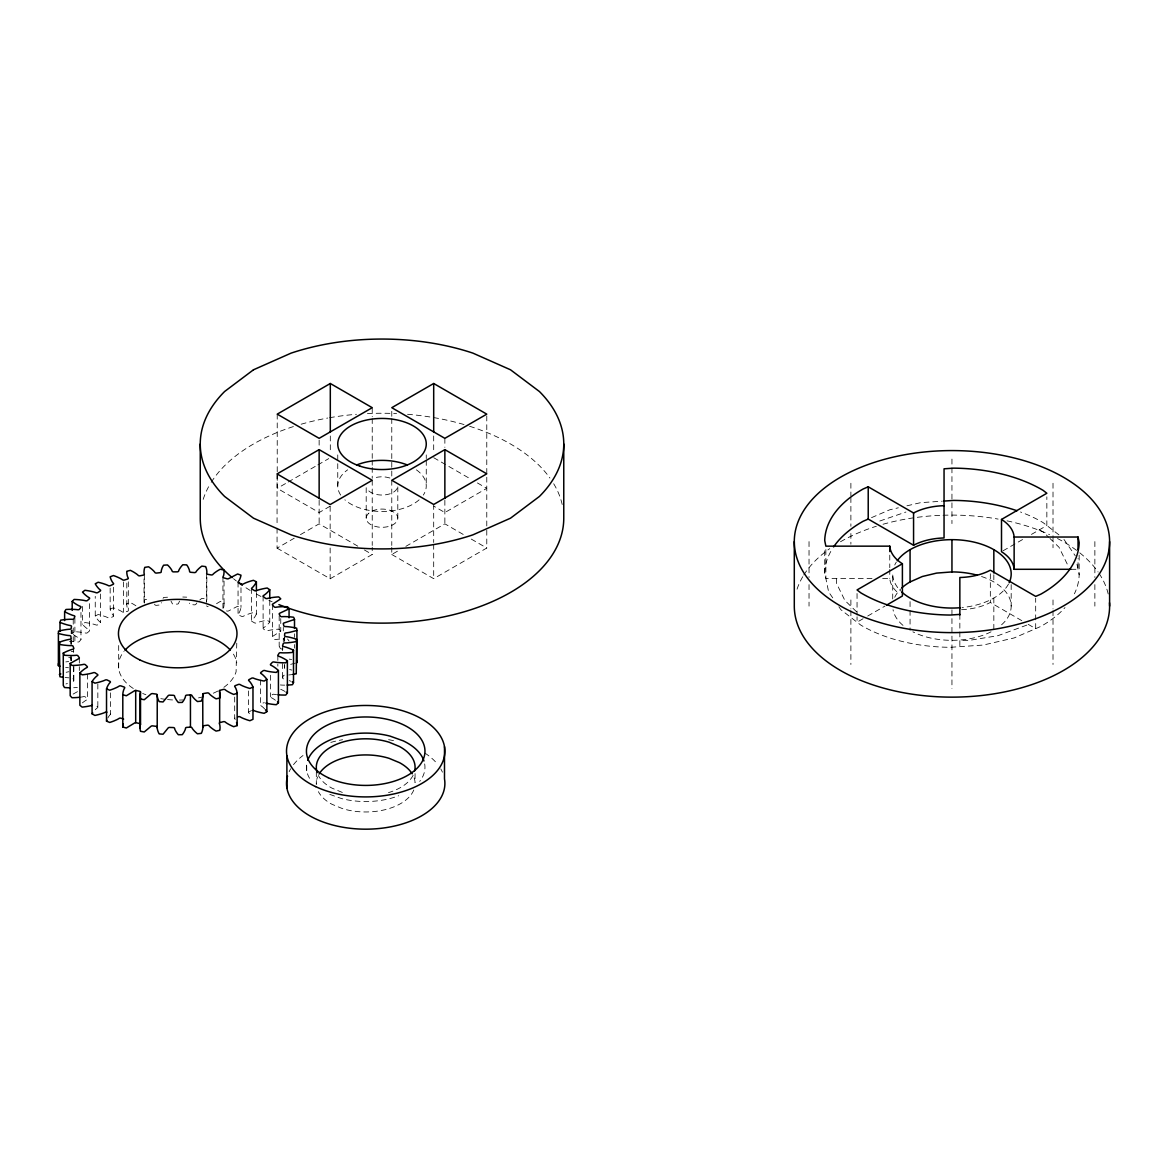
<?xml version="1.0" encoding="UTF-8"?>
<svg xmlns="http://www.w3.org/2000/svg" width="1168" height="1168" viewBox="0 0 1168 1168"><rect width="100%" height="100%" fill="white"/><g stroke="black" fill="none" stroke-linecap="round" stroke-linejoin="round"><path stroke-width="0.75" stroke-dasharray="5 3.75" d="M236.768 643.145L236.082 671.79A59.261 34.222 0 0 1 223.117 687.85M71.175 660.46L71.438 658.986A1.752 1.007 0 0 0 70.737 657.876A21.871 12.629 0 0 1 66.664 656.971M107.763 718.116L108.536 716.787A21.871 12.629 0 0 1 110.376 714.495A1.752 1.007 0 0 0 109.529 713.414M280.758 618.558L280.758 631.1L272.699 636.341A1.752 1.007 0 0 0 272.757 637.524L273.911 638.852A1.752 1.007 0 0 0 275.517 639.582A21.871 12.629 0 0 1 279.809 639.086L282.233 638.969A47.114 27.2 0 0 1 284.028 638.94M73.029 678.462A1.752 1.007 0 0 1 73.146 678.769L73.701 680.229A1.752 1.007 0 0 1 73.613 681.134L73.263 681.382M72.197 630.107L72.197 633.698L74.08 631.698A47.1 27.2 0 0 1 79.409 632.049L81.804 632.326A21.871 12.629 0 0 1 85.965 633.114A1.752 1.007 0 0 0 87.717 632.501L89.133 631.26A1.752 1.007 0 0 0 89.41 630.078A21.871 12.629 0 0 1 86.534 628.18L85.147 627.026A47.1 27.2 0 0 1 82.49 624.34L84.914 622.544A47.1 27.2 0 0 1 90.082 623.376L92.36 623.887A21.871 12.629 0 0 1 96.243 625.041A1.752 1.007 0 0 0 98.141 624.588L100.098 623.391A1.752 1.007 0 0 0 100.492 622.369A21.871 12.629 0 0 1 98.185 620.223L97.119 618.952A47.114 27.2 0 0 1 95.25 616.062L95.25 596.337M1026.803 625.114L997.968 635.684L968.681 640.458L959.848 640.531M277.225 414.144L277.225 488.341L286.598 482.939M288.16 482.034L316.265 465.813M317.827 464.908L328.748 458.601M330.077 506.226L319.141 512.548L277.225 488.341M277.064 528.213L277.064 548.128L294.205 538.229M300.439 534.637L319.141 523.833L358.167 546.376M277.064 548.128L330.15 578.773L372.227 554.479L372.227 547.237M391.776 547.237L391.776 554.479L399.587 549.982M405.836 546.376L444.862 523.833L463.492 534.594M391.776 554.479L433.693 578.671L486.779 548.026L486.779 528.126M863.064 618.733L857.049 622.194L857.049 616.821M867.722 616.032L885.052 606.031M1003.078 550.785L1023.577 538.959M1031.446 534.418L1046.849 525.512L1046.849 496.838M73.102 694.084L77.468 691.66M251.47 710.553L249.397 711.677A1.752 1.007 0 0 0 248.638 712.772A21.871 12.629 0 0 1 250.638 715.02L251.514 716.334M95.25 616.062L98.141 614.514A47.114 27.2 0 0 1 103.003 615.813L105.12 616.529A21.871 12.629 0 0 1 108.639 618.018A1.752 1.007 0 0 0 110.639 617.755L112.654 616.835A1.752 1.007 0 0 0 113.573 615.784A21.871 12.629 0 0 1 111.88 613.448L111.194 612.105A47.114 27.2 0 0 1 110.157 609.068L110.157 587.562M871.532 517.643L889.782 509.774L898.353 507.803M110.157 609.068L113.442 607.813A47.1 27.2 0 0 1 117.88 609.55L119.764 610.441A21.871 12.629 0 0 1 122.815 612.236A1.752 1.007 0 0 0 124.874 612.163L127.122 611.448A1.752 1.007 0 0 0 128.319 610.484L128.319 578.218M879.781 521.016L905.93 512.037M295.504 663.103L289.81 664.577A21.871 12.629 0 0 1 288.423 664.84M906.923 505.817L920.632 502.663L942.24 501.189M288.715 674.973L291.109 674.695A47.1 27.2 0 0 0 292.832 674.432M167.52 597.213L163.608 597.447A47.114 27.2 0 0 0 163.024 598.425M1070.954 569.298L1078.035 569.298L1078.035 558.538M872 578.423L825.864 578.423L825.864 546.157M882.658 578.423L889.768 578.423A47.99 27.711 0 0 0 899.652 594.132M182.792 597.023L186.719 597.155M65.101 677.498L67.51 677.732A21.871 12.629 0 0 0 68.956 677.82M289.226 659.132L291.606 659.453M389.908 478.019L386.097 477.113A15.812 9.125 0 0 0 374.096 478.019M289.649 669.541L291.898 670.096M280.758 631.1L278.714 629.158A47.114 27.2 0 0 0 273.414 629.64L271.049 629.975A21.871 12.629 0 0 0 266.961 630.866A1.752 1.007 0 0 1 265.151 630.282L263.647 629.085A1.752 1.007 0 0 1 263.282 627.917A21.871 12.629 0 0 0 266.012 625.96L267.311 624.763A47.1 27.2 0 0 0 269.764 622.004L267.209 620.281A47.1 27.2 0 0 0 262.114 621.245L259.88 621.799A21.871 12.629 0 0 0 256.084 623.055A1.752 1.007 0 0 1 254.142 622.646L252.332 621.61A1.752 1.007 0 0 1 251.631 620.485A21.871 12.629 0 0 0 253.777 618.295L254.741 616.996A47.114 27.2 0 0 0 256.391 614.047L253.398 612.587A47.1 27.2 0 0 0 248.623 614.003L246.579 614.762A21.871 12.629 0 0 0 243.178 616.354A1.752 1.007 0 0 1 241.148 616.135L239.06 615.273A1.752 1.007 0 0 1 238.068 614.237A21.871 12.629 0 0 0 239.586 611.871L240.17 610.499A47.1 27.185 0 0 0 240.988 607.433L237.615 606.265L228.578 610.922A1.752 1.007 0 0 1 226.519 610.908M329.799 794.386L341.304 798.503A59.261 34.222 0 0 0 398.697 795.744M342.326 792.444L331.858 788.093A49.392 28.514 0 0 1 318.397 775.537M1039.33 529.863L1043.477 532.199L1048.66 537.222M961.556 609.696A47.99 27.711 0 0 0 990.333 602.469L1021.854 620.675M1028.161 624.311L1035.68 628.647L1035.68 598.177M433.693 457.695L471.157 479.333M477.405 482.939L486.779 488.341L444.862 512.548L433.941 506.226M471.259 539.076L486.779 548.026M364.416 549.982L372.227 554.479M135.911 605.783L134.291 604.732A47.114 27.2 0 0 0 130.393 602.615L126.816 603.549A47.1 27.185 0 0 0 126.991 606.63L127.297 608.032A21.871 12.629 0 0 0 128.319 610.484M275.414 700.245L273.852 699.15A21.871 12.629 0 0 0 270.728 697.398A1.752 1.007 0 0 1 270.845 696.216L272.086 694.916A1.752 1.007 0 0 1 273.75 694.215A21.871 12.629 0 0 0 276.553 694.653M1058.923 534.856L1043.082 522.607A127.224 73.453 0 0 0 1020.525 511.993M1049.959 538.477L1059.04 547.296L1067.304 564.202M856.524 611.755L844.858 600.425L836.595 583.518L836.478 578.423M264.596 708.845L263.355 707.618A21.871 12.629 0 0 0 260.756 705.603A1.752 1.007 0 0 1 261.209 704.45L262.785 703.267A1.752 1.007 0 0 1 264.348 702.727M287.591 638.984L289.065 641.101M1063.975 539.455L1075.261 555.778M832.74 597.87L828.638 591.942L824.725 572.889L824.725 547.807M838.887 606.776L840.945 609.754L860.816 625.114A127.224 73.453 0 0 0 950.27 647.306L983.266 645.057L1014.116 637.947L1040.717 626.471A127.224 73.453 0 0 0 1064.997 607.564M1076.998 564.232L1079.159 574.831A127.224 73.453 0 0 1 1074.399 593.797M1094.869 541.602L1094.869 577.445M1094.869 584.613L1094.869 606.119M1079.159 555.107L1079.159 574.831M1053.01 483.245L1053.01 547.777M1053.01 599.943L1053.01 608.908M1053.01 610.703L1053.01 664.475M1011.181 584.613L1011.181 606.119M993.837 574.773L993.837 581.941M993.837 598.045L993.837 630.297M990.333 573.795L990.333 602.469M959.848 614.397L959.848 646.649M951.949 459.082L951.949 523.6M951.949 609.857L951.949 688.638M910.062 601.622L910.062 630.297M892.717 598.95L892.717 573.853A59.232 34.193 0 0 0 900.645 590.964M889.768 555.121L889.768 567.663M889.768 569.458L889.768 578.423M857.049 593.519L857.049 615.025M850.888 483.245L850.888 495.801M850.888 497.583L850.888 526.272M850.888 533.44L850.888 544.186M850.888 599.943L850.888 608.908M850.888 610.703L850.888 664.475M809.03 541.602L809.03 577.445M809.03 584.613L809.03 606.119M486.779 415.954L486.779 526.315M444.862 438.336L444.862 447.388M444.862 500.313L444.862 523.833M433.693 435.985L433.693 452.264M433.693 504.474L433.693 542.478M433.693 544.288L433.693 578.671M426.262 454.921L426.262 458.571M426.262 460.396L426.262 485.932M415.063 773.61L415.063 782.575A49.392 28.514 0 0 0 412.99 775.231M397.806 518.183L397.806 485.932A15.812 9.125 0 0 1 397.266 488.282L395.689 490.487A15.812 9.125 0 0 1 377.906 494.736L374.096 493.83A15.812 9.125 0 0 1 366.737 488.282M391.776 411.311L391.776 416.742M391.776 418.553L391.776 478.281M391.776 480.282L391.776 545.427M372.227 407.69L372.227 416.742M372.227 418.553L372.227 458.367M372.227 460.177L372.227 465.609M372.227 467.419L372.227 478.281M372.227 480.282L372.227 545.427M366.197 487.713L366.197 518.183M337.756 454.921L337.756 485.932M330.31 435.985L330.31 452.264M330.15 506.386L330.15 540.769M330.15 548.011L330.15 578.773M319.141 440.146L319.141 447.388M319.141 500.313L319.141 523.833M316.324 771.785L316.324 784.327A49.392 28.514 0 0 1 317.623 776.924M306.717 770.719L306.717 763.551A59.261 34.222 0 0 0 310.25 779.406M294.511 633.801L294.511 637.392M294.511 644.561L294.511 648.138M284.642 637.421L284.671 641.174M284.583 637.436L284.583 641.013M284.583 664.315L284.583 667.906M283.313 627.362L283.313 630.954M283.313 638.122L283.313 641.699M282.598 645.67L282.598 651.043M282.598 663.599L282.598 677.936M279.181 615.77L279.181 646.225M277.838 655.379L277.838 666.14M277.064 473.931L277.064 526.403M272.392 604.674L272.392 636.925M270.45 675.279L270.45 696.785M269.764 600.498L269.764 622.004M263.107 596.118L263.107 628.384M260.61 680.039L260.61 705.136M256.391 592.541L256.391 614.047M251.558 588.541L251.558 620.807M248.58 690.96L248.58 712.465M240.988 587.723L240.988 607.433M238.053 582.131L238.053 614.383M234.68 697.062L234.68 718.583M224.037 581.095L224.037 604.396M222.942 577.05L222.942 609.316M206.838 577.284L206.838 602.381M206.648 573.59L206.648 602.265M144.336 574.364L144.336 603.038M144.014 579.021L144.014 602.323M126.801 583.066L126.801 604.571M123.589 581.927L123.589 612.397M118.683 645.524L118.683 668.826M113.603 587.256L113.603 615.93M110.405 692.828L110.405 714.334M100.594 594.001L100.594 622.675M97.835 684.025L97.835 707.312M89.615 603.652L89.615 630.545M87.396 674.14L87.396 699.223M82.49 606.411L82.49 624.34M80.972 612.426L80.972 639.319M79.322 658.007L79.322 670.563M74.883 618.31L74.883 643.393M73.847 666.344L73.847 680.681M73.613 648.868L73.613 652.459M73.613 666.797L73.613 681.134M73.234 619.186L73.234 644.283M71.496 630.005L71.496 633.582M71.496 640.75L71.496 644.342M71.175 629.99L71.175 633.742M71.117 638.458L71.175 644.488M71.117 656.372L71.175 660.621M70.912 640.093L70.868 644.283M70.912 656.212L70.868 660.416M272.188 601.797A181.755 104.93 0 0 1 268.903 600.323M260.96 596.468A181.755 104.93 0 0 1 253.485 592.395M250.186 590.439A181.755 104.93 0 0 1 245.382 587.402M236.359 580.963A181.755 104.93 0 0 1 233.556 578.729M203.188 499.378A181.755 104.93 0 0 1 210.313 483.756M211.204 482.326A181.755 104.93 0 0 1 294.409 426.247M301.14 424.218A181.755 104.93 0 0 1 327.697 418.042M329.507 417.721A181.755 104.93 0 0 1 356.459 414.29M367.424 413.589A181.755 104.93 0 0 1 396.58 413.589M407.544 414.29A181.755 104.93 0 0 1 467.93 425.721M469.594 426.247A181.755 104.93 0 0 1 549.924 478.033M553.705 483.756A181.755 104.93 0 0 1 562.202 504.488M416.392 469.843A44.253 25.55 0 0 1 423.312 495.086M419.122 499.831A44.253 25.55 0 0 1 344.881 499.831M340.691 495.086A44.253 25.55 0 0 1 347.611 469.843M1008.451 584.131A59.232 34.193 0 0 1 962.242 607.535M894.732 565.005A59.232 34.193 0 0 1 896.279 562.173M981.558 576.51A59.232 34.193 0 0 1 1000.903 625.376M991.019 631.83A59.232 34.193 0 0 1 912.88 631.83M902.995 625.376A59.232 34.193 0 0 1 893.038 609.696M894.732 597.271A59.232 34.193 0 0 1 900.645 589.022M797.058 589.183A157.651 91.016 0 0 1 802.869 576.51M803.788 575.006A157.651 91.016 0 0 1 829.733 548.624M840.478 541.762A157.651 91.016 0 0 1 876.365 526.242M883.023 524.257A157.651 91.016 0 0 1 941.233 515.307M943.029 515.249A157.651 91.016 0 0 1 998.129 519.088M1007.02 520.84A157.651 91.016 0 0 1 1049.565 534.652M1057.478 538.492A157.651 91.016 0 0 1 1078.414 551.778M1079.772 552.844A157.651 91.016 0 0 1 1098.124 572.028M1099.132 573.517A157.651 91.016 0 0 1 1108.257 594.235M824.725 572.889A127.224 73.453 0 0 1 832.667 548.318M289.168 771.683A79.19 45.727 0 0 1 290.671 768.792M293.518 764.631A79.19 45.727 0 0 1 302.994 755.521M330.807 742.41A79.19 45.727 0 0 1 342.589 739.724M388.594 739.68A79.19 45.727 0 0 1 395.134 741.008M424.831 753.039A79.19 45.727 0 0 1 437.796 764.544M440.774 768.894A79.19 45.727 0 0 1 442.438 772.179M413.779 789.977A49.392 28.514 0 0 1 342.326 808.577L331.858 804.226A49.392 28.514 0 0 1 318.397 791.67M424.67 763.93A59.261 34.222 0 0 1 419.706 781.407M413.122 775.289A49.392 28.514 0 0 1 388.491 792.619M235.089 717.999A1.752 1.007 0 0 0 234.68 718.729A21.871 12.629 0 0 1 235.221 719.517M71.263 651.525A21.871 12.629 0 0 1 72.723 651.569L73.234 651.452A1.752 1.007 0 0 0 73.803 651.116M68.474 667.76A21.871 12.629 0 0 1 65.642 667.366M73.263 634.531A47.1 27.2 0 0 0 75.555 636.107L77.249 637.115A21.871 12.629 0 0 0 80.621 638.721A1.752 1.007 0 0 1 80.665 639.903L79.614 641.261A1.752 1.007 0 0 1 78.052 642.035A21.871 12.629 0 0 0 73.73 641.655L71.292 641.597A47.085 27.185 0 0 0 69.511 641.597M289.241 680.608A47.114 27.2 0 0 1 290.701 681.207M284.364 675.192A1.752 1.007 0 0 0 283.167 676.155L282.714 677.615A1.752 1.007 0 0 0 283.24 678.769A21.871 12.629 0 0 1 284.598 679.075M66.167 672.315A21.871 12.629 0 0 1 68.897 671.717M65.977 683.995A47.114 27.2 0 0 1 67.394 683.368M73.686 687.733A21.871 12.629 0 0 0 76.577 687.485A1.752 1.007 0 0 1 77.336 687.645M284.729 665.789A1.752 1.007 0 0 0 284.671 666.256L284.627 667.746A1.752 1.007 0 0 0 284.744 668.373M154.497 604.177A21.871 12.629 0 0 1 155.052 604.966A1.752 1.007 0 0 0 157.038 605.272L159.563 604.995A1.752 1.007 0 0 0 161.228 604.309A21.871 12.629 0 0 1 161.374 602.63M284.744 685.134A21.871 12.629 0 0 1 280.393 684.959M283.006 648.897A21.871 12.629 0 0 0 281.546 648.97A1.752 1.007 0 0 1 280.159 648.109L279.4 646.692A1.752 1.007 0 0 1 279.678 645.51M65.817 661.906A21.871 12.629 0 0 1 68.664 661.57M280.729 689.295A21.871 12.629 0 0 1 281.868 689.821L283.693 690.741A47.1 27.185 0 0 1 284.977 691.471M179.609 601.126A21.871 12.629 0 0 0 178.543 603.579A1.752 1.007 0 0 1 176.704 604.104L174.134 604.133A1.752 1.007 0 0 1 172.251 603.652A21.871 12.629 0 0 0 171.01 601.228M199.743 600.045A47.1 27.2 0 0 1 201.845 598.381L205.685 598.877A47.1 27.2 0 0 1 206.605 601.929M196.896 602.892A21.871 12.629 0 0 0 195.83 604.455A1.752 1.007 0 0 1 193.873 604.805L191.318 604.601A1.752 1.007 0 0 1 189.61 603.944A21.871 12.629 0 0 0 189.523 603.111M95.28 709.721A21.871 12.629 0 0 1 97.732 707.633A1.752 1.007 0 0 0 97.192 706.479L95.528 705.355A1.752 1.007 0 0 0 94.958 705.005M81.118 697.092A21.871 12.629 0 0 0 83.892 696.581A1.752 1.007 0 0 1 85.614 697.223L86.943 698.493A1.752 1.007 0 0 1 87.162 699.676A21.871 12.629 0 0 0 84.154 701.515L82.694 702.64A47.1 27.2 0 0 0 81.687 703.486M208.167 606.659A1.752 1.007 0 0 1 206.648 605.856M144.102 602.703A47.114 27.2 0 0 1 144.774 599.637L148.584 599.038A47.114 27.2 0 0 1 149.723 599.841M216.547 603.71A47.114 27.2 0 0 1 220.285 601.491L223.935 602.338A47.1 27.2 0 0 1 223.979 605.433L223.789 606.834A21.871 12.629 0 0 1 223.322 608.499M217.759 691.076A59.261 34.222 0 0 1 213.277 693.223M203.349 696.697A59.261 34.222 0 0 1 197.991 697.997M182.88 699.939A59.261 34.222 0 0 1 179.463 700.055M172.543 699.939A59.261 34.222 0 0 1 167.433 699.544M165.754 699.355A59.261 34.222 0 0 1 160.731 698.625M145.883 694.712A59.261 34.222 0 0 1 142.657 693.442M133.283 688.492A59.261 34.222 0 0 1 124.012 651.394M233.41 654.138A59.261 34.222 0 0 1 236.768 662.869M368.314 513.628L366.737 515.833A15.812 9.125 0 0 0 374.096 526.096L377.906 527.002A15.812 9.125 0 0 0 395.689 522.753L397.266 520.548A15.812 9.125 0 0 0 389.908 510.285L386.097 509.379A15.812 9.125 0 0 0 368.314 513.628"/><path stroke-width="1.5" d="M175.01 729.752L174.499 728.102A1.752 1.007 0 0 0 172.703 727.533L170.134 727.445A1.752 1.007 0 0 0 168.221 727.883L163.067 734.219L159.169 733.898A47.1 27.2 0 0 1 157.841 730.905L157.461 729.518A21.871 12.629 0 0 1 157.242 726.992A1.752 1.007 0 0 0 155.621 726.262L153.11 725.941A1.752 1.007 0 0 0 151.11 726.204L144.263 731.971L140.51 731.299A47.114 27.2 0 0 1 140.029 728.219L140.029 726.817A21.871 12.629 0 0 1 140.525 724.306L140.525 692.04A1.752 1.007 0 0 0 139.123 691.179L136.744 690.624A1.752 1.007 0 0 0 134.685 690.697L126.334 695.763L122.801 694.741A47.1 27.2 0 0 1 123.18 691.66L123.574 690.273A21.871 12.629 0 0 1 124.757 687.835A1.752 1.007 0 0 0 123.618 686.857L121.428 686.083A1.752 1.007 0 0 0 119.384 685.966A21.871 12.629 0 0 1 116.216 687.704L114.274 688.551A47.1 27.2 0 0 1 109.719 690.2L106.522 688.872A47.1 27.2 0 0 1 107.763 685.85L108.536 684.521A21.871 12.629 0 0 1 110.376 682.229A1.752 1.007 0 0 0 109.529 681.148L107.558 680.199A1.752 1.007 0 0 0 105.587 679.893A21.871 12.629 0 0 1 101.966 681.309L99.82 681.966A47.1 27.185 0 0 1 94.871 683.163L92.082 681.557A47.1 27.2 0 0 1 94.141 678.696L95.28 677.455A21.871 12.629 0 0 1 97.732 675.367A1.752 1.007 0 0 0 97.192 674.228L95.528 673.089A1.752 1.007 0 0 0 93.644 672.607A21.871 12.629 0 0 1 89.688 673.673L87.381 674.126A47.1 27.2 0 0 1 82.169 674.841L79.862 673.002A47.1 27.2 0 0 1 82.694 670.374L84.154 669.249A21.871 12.629 0 0 1 87.162 667.41A1.752 1.007 0 0 0 86.943 666.242L85.614 664.972A1.752 1.007 0 0 0 83.892 664.315A21.871 12.629 0 0 1 79.701 665.001L77.292 665.234A47.1 27.2 0 0 1 71.949 665.468L70.182 663.439L78.928 658.591A1.752 1.007 0 0 0 79.044 657.409L78.081 656.036A1.752 1.007 0 0 0 76.577 655.233A21.871 12.629 0 0 1 72.241 655.511L69.803 655.525A47.1 27.2 0 0 1 64.459 655.248L63.276 653.087A47.114 27.2 0 0 1 67.394 651.102L69.408 650.313A21.871 12.629 0 0 1 73.263 649.116L73.613 648.868A1.752 1.007 0 0 0 73.701 647.963L73.146 646.517A1.752 1.007 0 0 0 71.876 645.583A21.871 12.629 0 0 1 67.51 645.466L65.101 645.247A47.114 27.2 0 0 1 59.904 644.488L59.349 642.239A47.1 27.2 0 0 1 63.963 640.663L66.167 640.064A21.871 12.629 0 0 1 70.299 639.246A1.752 1.007 0 0 0 71.058 638.137L70.898 636.662A1.752 1.007 0 0 0 69.905 635.626A21.871 12.629 0 0 1 65.642 635.1L63.32 634.662A47.114 27.2 0 0 1 58.4 633.436L58.473 631.158A47.1 27.2 0 0 1 63.466 630.034L65.817 629.64A21.871 12.629 0 0 1 70.124 629.216A1.752 1.007 0 0 0 71.175 628.209L71.438 626.734A1.752 1.007 0 0 0 70.737 625.61A21.871 12.629 0 0 1 66.664 624.705L64.503 624.048A47.085 27.185 0 0 1 59.991 622.383L60.692 620.15A47.1 27.185 0 0 1 65.934 619.507L68.357 619.332A21.871 12.629 0 0 1 72.723 619.317L73.234 619.186A1.752 1.007 0 0 0 74.051 618.412L74.708 616.967A1.752 1.007 0 0 0 74.343 615.813A21.871 12.629 0 0 1 70.576 614.529L68.62 613.696A47.085 27.185 0 0 1 64.62 611.623L65.948 609.477A47.085 27.185 0 0 1 71.292 609.331L73.73 609.389A21.871 12.629 0 0 1 78.052 609.769A1.752 1.007 0 0 0 79.614 608.995L80.665 607.652A1.752 1.007 0 0 0 80.621 606.469A21.871 12.629 0 0 1 77.249 604.863L75.555 603.841A47.1 27.2 0 0 1 72.197 601.432L74.08 599.447A47.1 27.2 0 0 1 79.409 599.783L81.804 600.075A21.871 12.629 0 0 1 85.965 600.848A1.752 1.007 0 0 0 87.717 600.235L89.133 598.994A1.752 1.007 0 0 0 89.41 597.826A21.871 12.629 0 0 1 86.534 595.928L85.147 594.775A47.1 27.2 0 0 1 82.49 592.074L84.914 590.293A47.1 27.2 0 0 1 90.082 591.125L92.36 591.621A21.871 12.629 0 0 1 96.243 592.775A1.752 1.007 0 0 0 98.141 592.337L100.098 591.139A1.752 1.007 0 0 0 100.492 590.103A21.871 12.629 0 0 1 98.185 587.971L97.119 586.701A47.114 27.2 0 0 1 95.25 583.796L98.141 582.248A47.114 27.2 0 0 1 103.003 583.547L105.12 584.263A21.871 12.629 0 0 1 108.639 585.752A1.752 1.007 0 0 0 110.639 585.489L112.654 584.584A1.752 1.007 0 0 0 113.573 583.518A21.871 12.629 0 0 1 111.88 581.197L111.194 579.839A47.114 27.2 0 0 1 110.157 576.802L113.442 575.547A47.1 27.2 0 0 1 117.88 577.284L119.764 578.175A21.871 12.629 0 0 1 122.815 579.985A1.752 1.007 0 0 0 124.874 579.912L127.122 579.182A1.752 1.007 0 0 0 128.319 578.218A21.871 12.629 0 0 1 127.297 575.78L126.991 574.379A47.1 27.185 0 0 1 126.816 571.283L130.393 570.349A47.114 27.2 0 0 1 134.291 572.466L135.911 573.532A21.871 12.629 0 0 1 138.423 575.59A1.752 1.007 0 0 0 140.467 575.707L142.89 575.211A1.752 1.007 0 0 0 144.336 574.364A21.871 12.629 0 0 1 144.014 571.853L144.102 570.437A47.114 27.2 0 0 1 144.774 567.371L148.584 566.787A47.114 27.2 0 0 1 151.84 569.239L153.139 570.437A21.871 12.629 0 0 1 155.052 572.7A1.752 1.007 0 0 0 157.038 573.006L159.563 572.729A1.752 1.007 0 0 0 161.228 572.043A21.871 12.629 0 0 1 161.607 569.531L162.075 568.144A47.114 27.2 0 0 1 163.608 565.181L167.52 564.947A47.085 27.185 0 0 1 170.046 567.677L171.01 568.977A21.871 12.629 0 0 1 172.251 571.386A1.752 1.007 0 0 0 174.134 571.867L176.704 571.838A1.752 1.007 0 0 0 178.543 571.313A21.871 12.629 0 0 1 179.609 568.86L180.471 567.546A47.1 27.2 0 0 1 182.792 564.757L186.719 564.889A47.1 27.2 0 0 1 188.471 567.823L189.041 569.181A21.871 12.629 0 0 1 189.61 571.692A1.752 1.007 0 0 0 191.318 572.335L193.873 572.554A1.752 1.007 0 0 0 195.83 572.189A21.871 12.629 0 0 1 197.567 569.882L198.779 568.655A47.1 27.2 0 0 1 201.845 566.115L205.685 566.611A47.1 27.2 0 0 1 206.605 569.663L206.794 571.064A21.871 12.629 0 0 1 206.648 573.59A1.752 1.007 0 0 0 208.167 574.393L210.62 574.831A1.752 1.007 0 0 0 212.649 574.671A21.871 12.629 0 0 1 215.014 572.539L216.547 571.444A47.114 27.2 0 0 1 220.285 569.225L223.935 570.072A47.1 27.2 0 0 1 223.979 573.167L223.789 574.568A21.871 12.629 0 0 1 222.942 577.05A1.752 1.007 0 0 0 224.212 577.985L226.519 578.642A1.752 1.007 0 0 0 228.578 578.671L237.615 573.999L240.988 575.182A47.1 27.185 0 0 1 240.17 578.233L239.586 579.605A21.871 12.629 0 0 1 238.068 581.971A1.752 1.007 0 0 0 239.06 583.007L241.148 583.869A1.752 1.007 0 0 0 243.178 584.088A21.871 12.629 0 0 1 246.579 582.496L248.623 581.737A47.1 27.2 0 0 1 253.398 580.321L256.391 581.795L256.391 590.76M140.525 692.04A21.871 12.629 0 0 0 140.029 694.551L140.029 695.953A47.114 27.2 0 0 0 140.51 699.033L144.263 699.72L151.11 693.938A1.752 1.007 0 0 1 153.11 693.675L155.621 693.996A1.752 1.007 0 0 1 157.242 694.726A21.871 12.629 0 0 0 157.461 697.252L157.841 698.639A47.1 27.2 0 0 0 159.169 701.632L163.067 701.953L168.221 695.617A1.752 1.007 0 0 1 170.134 695.179L172.703 695.267A1.752 1.007 0 0 1 174.499 695.836A21.871 12.629 0 0 0 175.404 698.303L176.178 699.632A47.1 27.2 0 0 0 178.324 702.479L182.252 702.421A47.1 27.185 0 0 0 184.194 699.544L184.865 698.187A21.871 12.629 0 0 0 185.581 695.69A1.752 1.007 0 0 1 187.347 695.077L190.442 694.887A1.752 1.007 0 0 1 191.829 695.325A21.871 12.629 0 0 0 193.421 697.676L194.545 698.931A47.1 27.2 0 0 0 197.45 701.53L201.319 701.121A47.1 27.185 0 0 0 202.429 698.084L202.721 696.683A21.871 12.629 0 0 0 202.736 694.172A1.752 1.007 0 0 1 204.298 693.398L206.78 693.004A1.752 1.007 0 0 1 208.809 693.223A21.871 12.629 0 0 0 211.028 695.398L212.488 696.522A47.114 27.2 0 0 0 216.08 698.814L219.788 698.055A47.1 27.2 0 0 0 220.037 694.96L219.92 693.558A21.871 12.629 0 0 0 219.248 691.062A1.752 1.007 0 0 1 220.577 690.157L222.913 689.543A1.752 1.007 0 0 1 224.971 689.573A21.871 12.629 0 0 0 227.76 691.514L229.527 692.493A47.1 27.2 0 0 0 233.702 694.42L237.148 693.325A47.1 27.2 0 0 0 236.535 690.244L236.038 688.872A21.871 12.629 0 0 0 234.68 686.477A1.752 1.007 0 0 1 235.746 685.455L237.878 684.638A1.752 1.007 0 0 1 239.922 684.463A21.871 12.629 0 0 0 243.207 686.127L245.222 686.93A47.1 27.2 0 0 0 249.879 688.448L252.974 687.047A47.1 27.2 0 0 0 251.514 684.068L250.638 682.754A21.871 12.629 0 0 0 248.638 680.506A1.752 1.007 0 0 1 249.397 679.411L251.47 678.287A1.752 1.007 0 0 1 253.252 678.053A21.871 12.629 0 0 0 256.96 679.382L259.165 679.98A47.1 27.2 0 0 0 264.187 681.061L266.859 679.382A47.1 27.2 0 0 0 264.596 676.579L263.355 675.367A21.871 12.629 0 0 0 260.756 673.337A1.752 1.007 0 0 1 261.209 672.184L262.785 671.016A1.752 1.007 0 0 1 264.625 670.476A21.871 12.629 0 0 0 268.655 671.454L271.005 671.848A47.1 27.2 0 0 0 276.261 672.432L278.422 670.534A47.1 27.2 0 0 0 275.414 667.979L273.852 666.884A21.871 12.629 0 0 0 270.728 665.132A1.752 1.007 0 0 1 270.845 663.95L272.086 662.65A1.752 1.007 0 0 1 273.75 661.949A21.871 12.629 0 0 0 277.999 662.533L280.422 662.709A47.114 27.2 0 0 0 285.78 662.811L287.386 660.738A47.1 27.185 0 0 0 283.693 658.489L281.868 657.555A21.871 12.629 0 0 0 278.291 656.109A1.752 1.007 0 0 1 278.072 654.927L278.933 653.54A1.752 1.007 0 0 1 280.393 652.693A21.871 12.629 0 0 0 284.744 652.868L287.182 652.824A47.1 27.2 0 0 0 292.496 652.416L293.504 650.226A47.114 27.2 0 0 0 289.241 648.342L287.182 647.598A21.871 12.629 0 0 0 283.24 646.503A1.752 1.007 0 0 1 282.714 645.364L283.167 643.904A1.752 1.007 0 0 1 284.364 642.94A21.871 12.629 0 0 0 288.715 642.707L291.109 642.429A47.1 27.2 0 0 0 296.249 641.539L296.628 639.29A47.1 27.2 0 0 0 291.898 637.83L289.649 637.275A21.871 12.629 0 0 0 285.459 636.56A1.752 1.007 0 0 1 284.627 635.48L284.671 634.005A1.752 1.007 0 0 1 285.576 632.939A21.871 12.629 0 0 0 289.81 632.311L296.92 630.472L296.672 628.194A47.114 27.2 0 0 0 291.606 627.201L289.226 626.866A21.871 12.629 0 0 0 284.89 626.544A1.752 1.007 0 0 1 283.766 625.566L283.401 624.092A1.752 1.007 0 0 1 283.999 622.953L294.511 619.463L293.635 617.244A47.114 27.2 0 0 0 288.35 616.733L285.926 616.631A21.871 12.629 0 0 0 281.546 616.719A1.752 1.007 0 0 1 280.159 615.843L279.4 614.426A1.752 1.007 0 0 1 279.678 613.258L289.065 608.835L287.591 606.732A47.114 27.2 0 0 0 282.233 606.703L279.809 606.82A21.871 12.629 0 0 0 275.517 607.316A1.752 1.007 0 0 1 273.911 606.586L272.757 605.258A1.752 1.007 0 0 1 272.699 604.075L280.758 598.848L278.714 596.892A47.114 27.2 0 0 0 273.414 597.374L271.049 597.724A21.871 12.629 0 0 0 266.961 598.6A1.752 1.007 0 0 1 265.151 598.031L263.647 596.819A1.752 1.007 0 0 1 263.282 595.665A21.871 12.629 0 0 0 266.012 593.694L267.311 592.497A47.1 27.2 0 0 0 269.764 589.752L267.209 588.015A47.1 27.2 0 0 0 262.114 588.979L259.88 589.533A21.871 12.629 0 0 0 256.084 590.789A1.752 1.007 0 0 1 254.142 590.395L252.332 589.344A1.752 1.007 0 0 1 251.631 588.219A21.871 12.629 0 0 0 253.777 586.029L254.741 584.73A47.114 27.2 0 0 0 256.391 581.795M60.006 666.14A47.114 27.2 0 0 1 58.4 665.687L58.473 663.424M293.504 650.226L293.504 682.477L292.496 684.682A47.1 27.2 0 0 1 287.182 685.076M287.386 660.738L287.386 692.989L285.78 695.062A47.114 27.2 0 0 1 280.422 694.975L277.999 694.799M278.422 670.534L278.422 702.8L276.261 704.698A47.1 27.2 0 0 1 271.005 704.1L268.655 703.705A21.871 12.629 0 0 1 265.924 703.121M266.859 679.382L266.859 711.648L264.187 713.312A47.1 27.2 0 0 1 259.165 712.246L256.96 711.648A21.871 12.629 0 0 1 253.252 710.305M330.31 383.498L277.225 414.144L319.141 438.336L372.227 407.69L330.31 383.498L330.31 432.364M319.141 449.636L277.064 473.931L330.15 504.576L372.227 480.282L319.141 449.636L319.141 498.502M433.693 383.498L391.776 407.69L444.862 438.336L486.779 414.144L433.693 383.498L433.693 432.364M444.862 449.636L391.776 480.282L433.693 504.474L486.779 473.828L444.862 449.636L444.862 498.502M944.051 505.7A47.99 27.711 0 0 0 913.566 512.986L868.218 486.808L863.167 488.983A127.224 73.453 0 0 0 824.725 540.638L825.864 546.157L889.768 546.157A47.99 27.711 0 0 0 902.397 563.75L857.049 589.942L860.816 592.848A127.224 73.453 0 0 0 950.27 615.04L959.848 614.397M1070.954 569.298L1014.131 569.298A47.99 27.711 0 0 0 1001.502 551.705L1001.502 519.439L1046.849 493.261L1043.082 490.341A127.224 73.453 0 0 0 953.614 468.149L944.051 468.806L944.051 537.966A47.99 27.711 0 0 0 913.566 545.252L868.218 519.074L863.167 521.249A127.224 73.453 0 0 0 833.587 546.931M886.629 605.112L902.397 596.016L902.397 563.75M901.784 587.927A59.232 34.193 0 0 1 910.062 581.941L922.326 576.51L936.619 573.094L951.949 571.926A59.232 34.193 0 0 1 976.988 575.123M237.148 693.325L237.148 725.591L233.702 726.686A47.1 27.2 0 0 1 229.527 724.744L227.76 723.766A21.871 12.629 0 0 1 224.971 721.824A1.752 1.007 0 0 0 222.913 721.809L220.577 722.423A1.752 1.007 0 0 0 219.248 723.328A21.871 12.629 0 0 1 219.92 725.81L220.037 727.226A47.1 27.2 0 0 1 219.788 730.321L216.08 731.08A47.114 27.2 0 0 1 212.488 728.788L211.028 727.649A21.871 12.629 0 0 1 208.809 725.489A1.752 1.007 0 0 0 206.78 725.27L204.298 725.664A1.752 1.007 0 0 0 202.736 726.423A21.871 12.629 0 0 1 202.721 728.949L202.429 730.35A47.1 27.185 0 0 1 201.319 733.373L197.45 733.781A47.1 27.2 0 0 1 194.545 731.183L193.421 729.942A21.871 12.629 0 0 1 191.829 727.591A1.752 1.007 0 0 0 190.442 727.153L187.347 727.343A1.752 1.007 0 0 0 185.581 727.956A21.871 12.629 0 0 1 184.865 730.453L184.194 731.796A47.1 27.185 0 0 1 182.252 734.687L178.324 734.73A47.1 27.2 0 0 1 176.178 731.898L175.404 730.569M79.701 697.267L77.292 697.5A47.1 27.2 0 0 1 71.949 697.719L70.182 695.69L70.182 663.439M944.051 501.072L953.614 500.415A127.224 73.453 0 0 1 1017.007 510.737M1001.502 519.439A47.99 27.711 0 0 1 1014.131 537.032L1078.035 537.032L1079.159 542.565A127.224 73.453 0 0 1 1040.717 594.22L1035.68 596.395L990.333 570.203A47.99 27.711 0 0 1 959.848 577.503L959.848 615.186M122.801 694.741L122.801 727.007L126.334 728.014L134.685 722.948A1.752 1.007 0 0 1 136.744 722.875L139.123 723.43A1.752 1.007 0 0 1 140.525 724.306M123.618 719.108L121.428 718.349A1.752 1.007 0 0 0 119.384 718.232A21.871 12.629 0 0 1 116.216 719.97L114.274 720.817A47.1 27.2 0 0 1 109.719 722.452L106.522 721.123L106.522 688.872M92.082 681.557L92.082 713.823L94.871 715.429A47.1 27.185 0 0 0 99.82 714.232L101.966 713.575A21.871 12.629 0 0 0 105.587 712.144A1.752 1.007 0 0 1 106.916 712.173M59.349 642.239L59.904 676.739A47.114 27.2 0 0 0 63.349 677.294M296.672 660.46L296.92 662.723L296.92 630.472M1109.6 541.602A157.651 91.016 0 0 1 873.124 620.427A157.651 91.016 0 0 1 873.124 462.776A157.651 91.016 0 0 1 1109.6 541.602L1109.6 606.119M1078.035 537.032L1078.035 549.588M1014.131 537.032L1014.131 569.298M993.837 549.675L993.837 572.977M951.949 539.66L951.949 571.926M913.566 512.986L913.566 545.252M910.062 549.675L910.062 581.941M889.768 546.157L889.768 551.544M868.218 486.808L868.218 519.074M794.298 541.602L794.298 606.119A157.651 91.016 0 0 0 954.869 697.121A157.651 91.016 0 0 0 1109.498 602.746M563.764 443.986L563.764 518.183A181.755 104.93 0 0 1 466.558 611.083A181.755 104.93 0 0 1 278.918 604.615M444.497 746.659L444.497 778.91A79.19 45.727 0 0 1 363.204 829.149A79.19 45.727 0 0 1 287.547 776.063M296.628 639.29L296.249 673.805A47.1 27.2 0 0 1 292.832 674.432M294.511 619.463L294.511 628.428M289.065 608.835L289.065 617.799M286.89 755.725L286.89 787.991M269.764 589.752L269.764 598.717M252.974 687.047L252.974 719.313L249.879 720.714A47.1 27.2 0 0 1 245.222 719.181L243.207 718.393A21.871 12.629 0 0 1 239.922 716.729A1.752 1.007 0 0 0 237.878 716.904M219.657 690.492L219.657 722.744M202.736 694.172L202.823 727.27M200.254 443.986L200.254 518.183A181.755 104.93 0 0 0 232.184 577.605M190.442 694.887L190.442 727.153M157.242 694.726L157.213 727.839M140.029 694.551L140.029 728.219M135.692 690.463L135.692 722.729M79.862 673.002L79.862 705.268L82.169 707.107A47.1 27.2 0 0 0 87.381 706.392L89.688 705.939A21.871 12.629 0 0 0 92.374 705.268M72.197 601.432L72.197 610.397M64.62 611.623L64.62 620.588M63.276 653.087L63.276 685.353L64.459 687.514A47.1 27.2 0 0 0 69.803 687.791M59.991 622.383L59.991 631.348M58.4 633.436L58.4 665.687M242.287 585.299A181.755 104.93 0 0 1 239.279 583.153M356.634 464.995A44.253 25.55 0 0 1 407.384 464.995M897.228 560.771A59.232 34.193 0 0 1 970.988 541.47A59.232 34.193 0 0 1 1009.167 582.715M960.534 607.696A59.232 34.193 0 0 1 901.784 592.045M319.054 774.063A49.392 28.514 0 0 1 389.061 758.324L399.529 762.675A49.392 28.514 0 0 1 412.187 773.815M307.68 760.324A59.261 34.222 0 0 1 390.083 736.132L403.237 740.848A59.261 34.222 0 0 1 423.94 760.981M317.17 772.647A49.392 28.514 0 0 1 336.472 744.323A49.392 28.514 0 0 1 389.061 742.206L399.529 746.542A49.392 28.514 0 0 1 414.684 770.909M236.535 722.51A47.1 27.2 0 0 1 237.148 725.591M265.399 709.764A47.1 27.2 0 0 1 266.859 711.648M106.522 721.123A47.1 27.2 0 0 1 106.872 720.116M122.801 727.007A47.1 27.2 0 0 1 123.18 723.926M59.349 674.491A47.1 27.2 0 0 1 60.853 673.936M92.082 713.823A47.1 27.2 0 0 1 92.71 712.845M277.473 701.924A47.1 27.2 0 0 1 278.422 702.8M286.204 692.215A47.1 27.185 0 0 1 287.386 692.989M292.131 681.835A47.114 27.2 0 0 1 293.504 682.477M124.976 650.24A59.261 34.222 0 0 1 177.521 631.625A59.261 34.222 0 0 1 230.286 650.05M253.485 369.789L224.606 391.514A181.755 104.93 0 0 0 224.606 496.458L253.485 518.183L291.124 534.856A181.755 104.93 0 0 0 472.879 534.856L510.518 518.183L539.412 496.458A181.755 104.93 0 0 0 539.412 391.514L510.518 369.789L472.879 353.116A181.755 104.93 0 0 0 291.124 353.116L253.485 369.789M359.875 466.12A44.253 25.55 0 0 0 426.262 443.986A44.253 25.55 0 0 0 359.875 421.867A44.253 25.55 0 0 0 359.875 466.12M315.535 786.575A79.19 45.727 0 0 0 443.84 758.587A79.19 45.727 0 0 0 337.713 708.421A79.19 45.727 0 0 0 315.535 786.575M328.15 777.669A59.261 34.222 0 0 0 424.188 756.718A59.261 34.222 0 0 0 344.75 719.181A59.261 34.222 0 0 0 328.15 777.669M139.62 659.803A59.261 34.222 0 0 0 236.082 639.524A59.261 34.222 0 0 0 157.446 601.432A59.261 34.222 0 0 0 139.62 659.803"/></g></svg>
